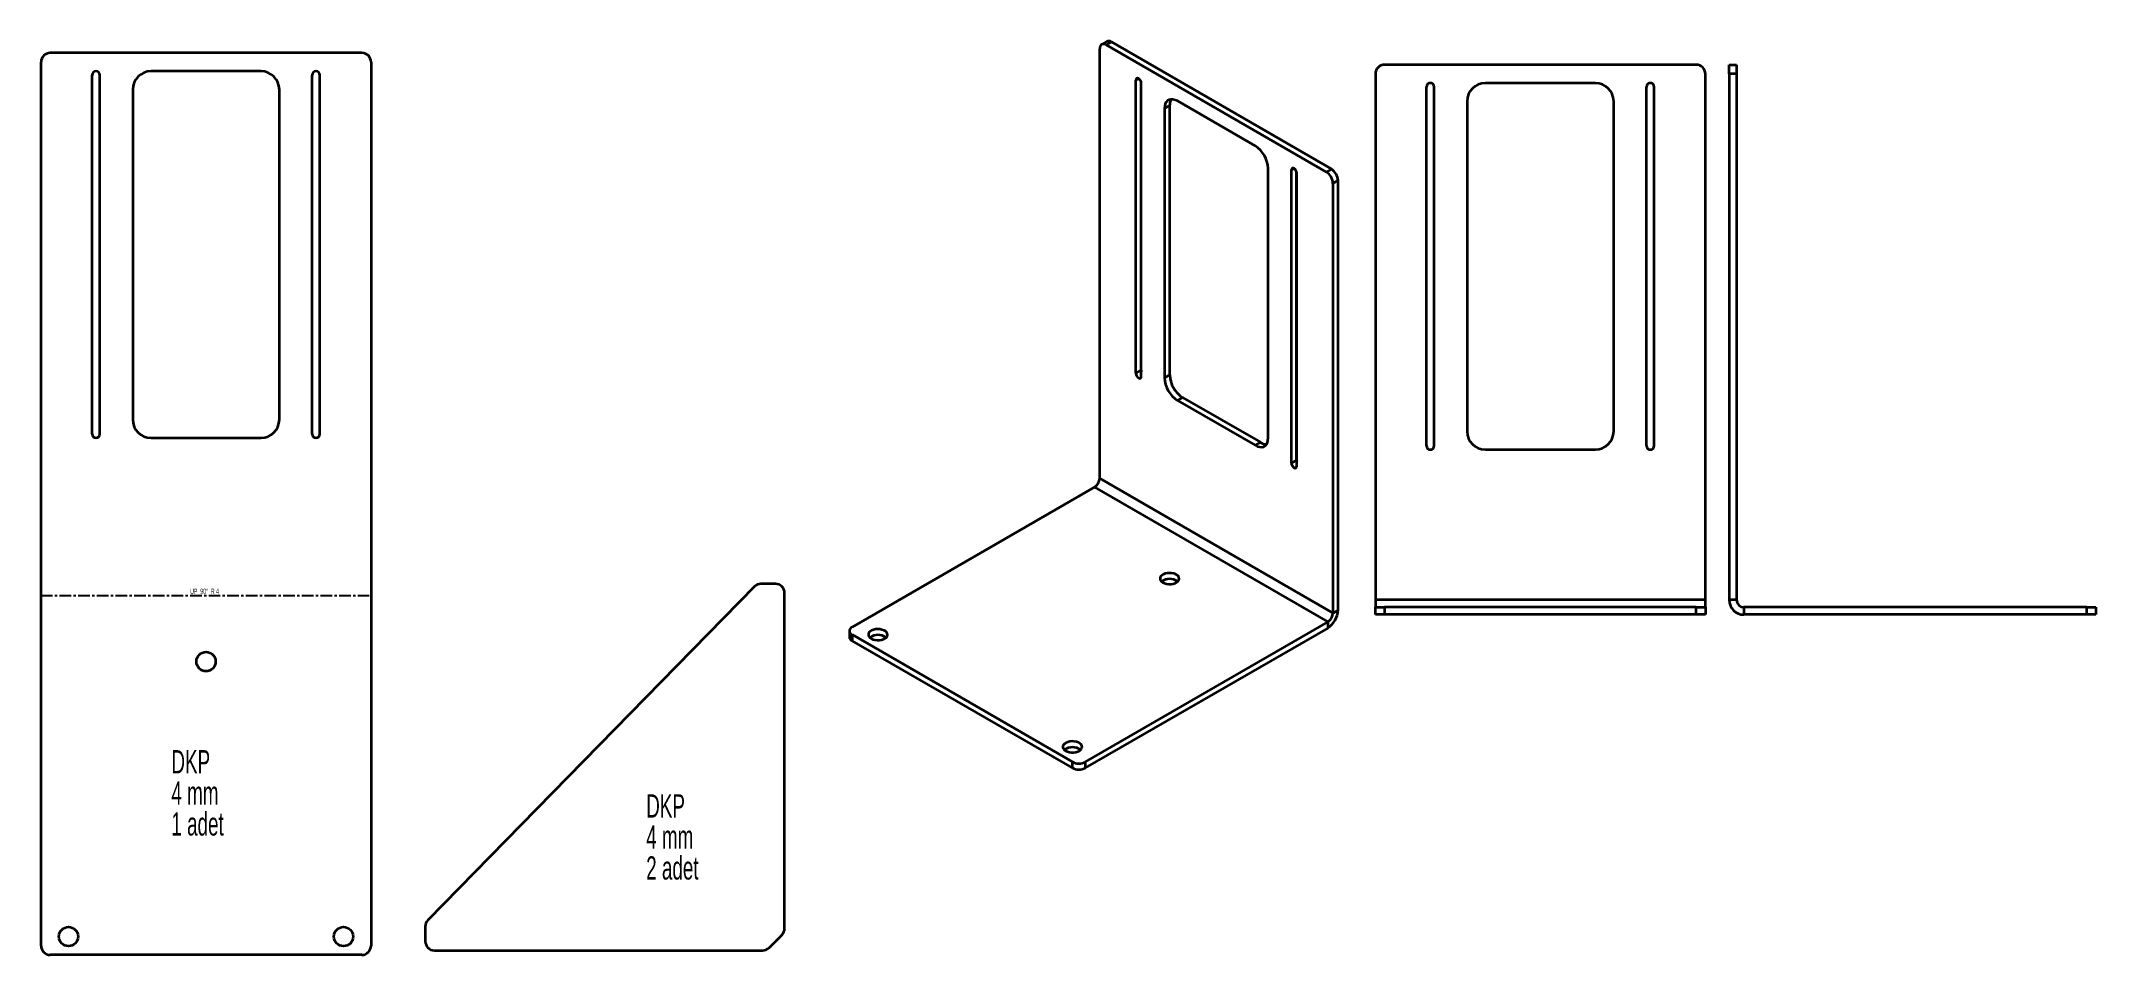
# Model space of a CAD drawing. Header units: millimetres. Extents: x -204 to 916, y -223 to 276.
import ezdxf

# ---------------------------------------------------------------- set-up
doc = ezdxf.new("R2010")
doc.units = ezdxf.units.MM
doc.linetypes.add('CENTER', pattern=[10.16, 6.35, -1.27, 1.27, -1.27])
doc.styles.add('SLDTEXTSTYLE0', font='TXT', dxfattribs={"width": 0.605})
doc.styles.add('SLDTEXTSTYLE1', font='TXT', dxfattribs={"width": 0.56125})

msp = doc.modelspace()

# ---------------------------------------------------------------- linework, layer by layer
at = {"color": 7, "linetype": 'Continuous', "lineweight": 35}
for p, q in [((-29.4, 269.5), (-199.4, 269.5)), ((373, 271.8), (373, 37.5)), ((376.9, 275.8), (374, 274.1)), ((379.4, 275.5), (376.5, 273.9)), ((496.8, 204.5), (376.5, 273.9)), ((499.6, 206.1), (379.4, 275.5)), ((-204.4, -217.5), (-204.4, 264.5)), ((-84.4, 259.5), (-144.4, 259.5)), ((-24.4, 264.5), (-24.4, -217.5)), ((523.4, 258.1), (523.4, -28.9)), ((698.4, 263.1), (528.4, 263.1)), ((703.4, -28.9), (703.4, 258.1)), ((716.4, 263.1), (720.4, 263.1)), ((716.4, 258.1), (716.4, 263.1)), ((720.4, 258.1), (716.4, 258.1)), ((716.4, 258.1), (716.4, -28.9)), ((720.4, 263.1), (720.4, 258.1)), ((720.4, 258.1), (720.4, -28.9)), ((-176.5, 61.6), (-176.5, 257.4)), ((-172.3, 61.6), (-172.3, 257.4)), ((-154.4, 249.5), (-154.4, 69.5)), ((-74.4, 69.5), (-74.4, 249.5)), ((-56.5, 61.6), (-56.5, 257.4)), ((-52.3, 61.6), (-52.3, 257.4)), ((394.2, 255.5), (392.7, 254.6)), ((392.7, 94.8), (392.7, 254.6)), ((395.6, 96.4), (395.6, 253.7)), ((395.7, 93.1), (395.7, 252.9)), ((551.3, 55.2), (551.3, 251)), ((555.5, 55.2), (555.5, 251)), ((643.4, 253.1), (583.4, 253.1)), ((671.3, 55.2), (671.3, 251)), ((675.5, 55.2), (675.5, 251)), ((411.2, 240.8), (408.4, 239.2)), ((408.4, 239.2), (408.4, 92.2)), ((411.2, 240.8), (411.2, 93.8)), ((457.9, 218.8), (415.4, 243.3)), ((573.4, 243.1), (573.4, 63.1)), ((653.4, 63.1), (653.4, 243.1)), ((464.9, 59.5), (464.9, 206.5)), ((479.1, 206.5), (477.6, 205.7)), ((477.6, 45.8), (477.6, 205.7)), ((480.4, 47.4), (480.4, 204.8)), ((480.6, 44.1), (480.6, 203.9)), ((496.8, 204.5), (499.6, 206.1)), ((503.1, 200), (500.3, 198.4)), ((500.3, -36), (500.3, 198.4)), ((503.1, -34.4), (503.1, 200)), ((392.7, 94.8), (395.6, 96.4)), ((411.2, 93.8), (408.4, 92.2)), ((418.3, 81.6), (415.4, 79.9)), ((415.4, 79.9), (457.9, 55.5)), ((418.3, 81.6), (460.7, 57.1)), ((-144.4, 59.5), (-84.4, 59.5)), ((460.7, 57.1), (457.9, 55.5)), ((477.6, 45.8), (480.4, 47.4)), ((583.4, 53.1), (643.4, 53.1)), ((500.3, -36), (373, 37.5)), ((238, -43.8), (370.2, 32.6)), ((370.2, 32.6), (497.5, -40.9)), ((184.7, -21.6), (6.6, -203.6)), ((196.2, -20.1), (188.3, -20.1)), ((201.2, -208), (201.2, -25.1)), ((523.4, -28.9), (523.4, -32.9)), ((703.4, -28.9), (523.4, -28.9)), ((523.4, -36.9), (523.4, -32.9)), ((523.4, -32.9), (528.4, -32.9)), ((528.4, -32.9), (528.4, -36.9)), ((698.4, -32.9), (528.4, -32.9)), ((698.4, -36.9), (698.4, -32.9)), ((698.4, -32.9), (703.4, -32.9)), ((703.4, -32.9), (703.4, -28.9)), ((703.4, -32.9), (703.4, -36.9)), ((720.4, -28.9), (716.4, -28.9)), ((724.4, -32.9), (724.4, -36.9)), ((911.4, -32.9), (724.4, -32.9)), ((911.4, -36.9), (911.4, -32.9)), ((911.4, -32.9), (916.4, -32.9)), ((916.4, -32.9), (916.4, -36.9)), ((497.5, -40.9), (365.2, -117.2)), ((497.5, -44.2), (365.2, -120.5)), ((497.5, -40.9), (497.5, -44.2)), ((500.3, -36), (503.1, -34.4)), ((528.4, -36.9), (523.4, -36.9)), ((698.4, -36.9), (528.4, -36.9)), ((703.4, -36.9), (698.4, -36.9)), ((911.4, -36.9), (724.4, -36.9)), ((916.4, -36.9), (911.4, -36.9)), ((236.5, -45.8), (236.5, -49.1)), ((358.2, -117.2), (238, -47.8)), ((238, -47.8), (238, -51.1)), ((358.2, -120.5), (238, -51.1)), ((358.2, -120.5), (358.2, -117.2)), ((365.2, -117.2), (365.2, -120.5)), ((5.2, -207.1), (5.2, -215.1)), ((192.7, -218.6), (199.8, -211.6)), ((-29.4, -222.5), (-199.4, -222.5)), ((10.2, -220.1), (189.1, -220.1))]:
    msp.add_line(p, q, dxfattribs=at)
at = {"color": 7, "linetype": 'CENTER'}
msp.add_line((-204.4, -26.5), (-24.4, -26.5), dxfattribs=at)
at = {"color": 7, "linetype": 'Continuous', "lineweight": 35, "flags": 128}
for points in [[(395.7, 252.9), (395.6, 253.7), (395.3, 254.4), (394.8, 255), (394.2, 255.5), (393.7, 255.7), (393.2, 255.6), (392.9, 255.2), (392.7, 254.6)], [(415.4, 243.3), (414.2, 243.8), (413, 244.2), (411.9, 244.2), (410.9, 244), (410, 243.5), (409.3, 242.7), (408.8, 241.7), (408.5, 240.5), (408.4, 239.2)], [(480.6, 203.9), (480.4, 204.7), (480.1, 205.4), (479.6, 206.1), (479.1, 206.5), (478.5, 206.7), (478, 206.6), (477.7, 206.2), (477.6, 205.7)], [(392.7, 94.8), (392.9, 94), (393.2, 93.3), (393.7, 92.7), (394.2, 92.2), (394.8, 92), (395.3, 92.1), (395.6, 92.5), (395.7, 93.1)], [(395.6, 96.4), (395.7, 95.7), (395.7, 95.6)], [(457.9, 55.5), (459.1, 54.9), (460.3, 54.6), (461.4, 54.5), (462.4, 54.7), (463.3, 55.2), (464, 56), (464.5, 57), (464.8, 58.2), (464.9, 59.5)], [(477.6, 45.8), (477.7, 45.1), (478, 44.3), (478.5, 43.7), (479.1, 43.2), (479.6, 43), (480.1, 43.1), (480.4, 43.5), (480.6, 44.1)], [(480.4, 47.4), (480.5, 46.7), (480.6, 46.6)], [(407.5, -19.4), (408.4, -19.8), (409.5, -20.1), (410.7, -20.2), (412, -20.2), (413.1, -20), (414.2, -19.7), (415.1, -19.2), (415.8, -18.7), (416.3, -18), (416.4, -17.3), (416.3, -16.6), (416, -15.9), (415.3, -15.3), (414.4, -14.8), (413.4, -14.5), (412.3, -14.2), (411, -14.2), (409.8, -14.3), (408.7, -14.5), (407.7, -15), (406.9, -15.5), (406.3, -16.1), (406, -16.8), (406, -17.5), (406.2, -18.2), (406.7, -18.8), (407.5, -19.4)], [(248.4, -50), (249.3, -50.4), (250.4, -50.7), (251.6, -50.9), (252.9, -50.8), (254, -50.6), (255.1, -50.3), (256, -49.8), (256.7, -49.3), (257.2, -48.6), (257.3, -47.9), (257.2, -47.2), (256.9, -46.6), (256.2, -46), (255.4, -45.5), (254.3, -45.1), (253.2, -44.9), (251.9, -44.8), (250.7, -44.9), (249.6, -45.2), (248.6, -45.6), (247.8, -46.1), (247.2, -46.7), (246.9, -47.4), (246.9, -48.1), (247.1, -48.8), (247.6, -49.4), (248.4, -50)], [(354.4, -111.2), (355.4, -111.6), (356.5, -111.9), (357.7, -112.1), (358.9, -112.1), (360.1, -111.9), (361.2, -111.5), (362.1, -111.1), (362.8, -110.5), (363.2, -109.8), (363.4, -109.2), (363.3, -108.5), (362.9, -107.8), (362.3, -107.2), (361.4, -106.7), (360.4, -106.3), (359.2, -106.1), (358, -106), (356.8, -106.1), (355.7, -106.4), (354.7, -106.8), (353.9, -107.3), (353.3, -107.9), (353, -108.6), (352.9, -109.3), (353.2, -110), (353.7, -110.7), (354.4, -111.2)]]:
    msp.add_lwpolyline(points, dxfattribs=at)
at = {"color": 7, "linetype": 'Continuous', "lineweight": 35}
for centre in [(-114.4, -62.5), (-189.4, -212.5), (-39.4, -212.5)]:
    msp.add_circle(centre, 5.25, dxfattribs=at)
for centre, radius, start, end in [((-199.4, 264.5), 5, 90, 180), ((-29.4, 264.5), 5, 0, 90), ((375.2, 272.2), 2.18, 50.7967, 189.214), ((377.9, 273.5), 2.51, 54.3824, 114.3071), ((-174.4, 257.4), 2.1, 0, 180), ((-144.4, 249.5), 10, 90, 180), ((-84.4, 249.5), 10, 0, 90), ((-54.4, 257.4), 2.1, 0, 180), ((528.4, 258.1), 5, 90, 180), ((698.4, 258.1), 5, 0, 90), ((553.4, 251), 2.1, 0, 180), ((583.4, 243.1), 10, 90, 180), ((643.4, 243.1), 10, 0, 90), ((673.4, 251), 2.1, 0, 180), ((417.4, 241), 6.22, 149.4016, 182.2329), ((449.6, 205.9), 15.3, 2.4763, 57.5237), ((492.6, 198), 7.68, 2.6055, 57.3945), ((495.4, 199.6), 7.68, 2.6055, 57.3945), ((423.7, 92.9), 15.3, 182.4763, 237.5237), ((426.5, 94.5), 15.3, 182.4763, 237.5237), ((-144.4, 69.5), 10, 180, 270), ((-84.4, 69.5), 10, 270, 0), ((-174.4, 61.6), 2.1, 180, 0), ((-54.4, 61.6), 2.1, 180, 0), ((464, 62.3), 6.22, 237.7701, 270.5952), ((583.4, 63.1), 10, 180, 270), ((643.4, 63.1), 10, 270, 0), ((553.4, 55.2), 2.1, 180, 0), ((673.4, 55.2), 2.1, 180, 0), ((366.9, 37.8), 6.15, 302.6055, 357.3945), ((188.3, -25.1), 5, 90, 135.6262), ((196.2, -25.1), 5, 0, 90), ((411.2, -24.7), 7.31, 52.7899, 127.2101), ((724.4, -28.9), 8, 180, 270), ((724.4, -28.9), 4, 180, 270), ((238.7, -45.8), 2.18, 110.7834, 249.2166), ((490.8, -33.8), 12.3, 302.6055, 357.3945), ((494.1, -35.7), 6.15, 302.6055, 357.3945), ((239, -48.8), 2.51, 185.6948, 245.6253), ((252.1, -55.3), 7.31, 52.7899, 127.2101), ((358.2, -116.5), 7.31, 52.7899, 127.2101), ((361.7, -110.4), 7.69, 242.6097, 297.3903), ((361.7, -113.7), 7.69, 242.6097, 297.3903), ((10.2, -207.1), 5, 135.6262, 180), ((196.2, -208), 5, 315, 0), ((-199.4, -217.5), 5, 180, 270), ((-29.4, -217.5), 5, 270, 0), ((10.2, -215.1), 5, 180, 270), ((189.1, -215.1), 5, 270, 315)]:
    msp.add_arc(centre, radius, start, end, dxfattribs=at)

# ---------------------------------------------------------------- texts
at = {"color": 7, "linetype": 'Continuous', "lineweight": 0}
for s, insert, char_height, attachment_point, style in [('UP  90°  R 4', (-115.2, -22.7), 3, 2, 'SLDTEXTSTYLE1'), ('DKP', (-133.3, -110.8), 12.7, 1, 'SLDTEXTSTYLE0'), ('4 mm', (-133.3, -127.8), 12.7, 1, 'SLDTEXTSTYLE0'), ('1 adet', (-133.3, -144.7), 12.7, 1, 'SLDTEXTSTYLE0'), ('DKP', (125.7, -134.9), 12.7, 1, 'SLDTEXTSTYLE0'), ('4 mm', (125.7, -151.8), 12.7, 1, 'SLDTEXTSTYLE0'), ('2 adet', (125.7, -168.7), 12.7, 1, 'SLDTEXTSTYLE0')]:
    msp.add_mtext(s, dxfattribs=dict(at, insert=insert, char_height=char_height, attachment_point=attachment_point, style=style))

doc.saveas('drawing.dxf')
